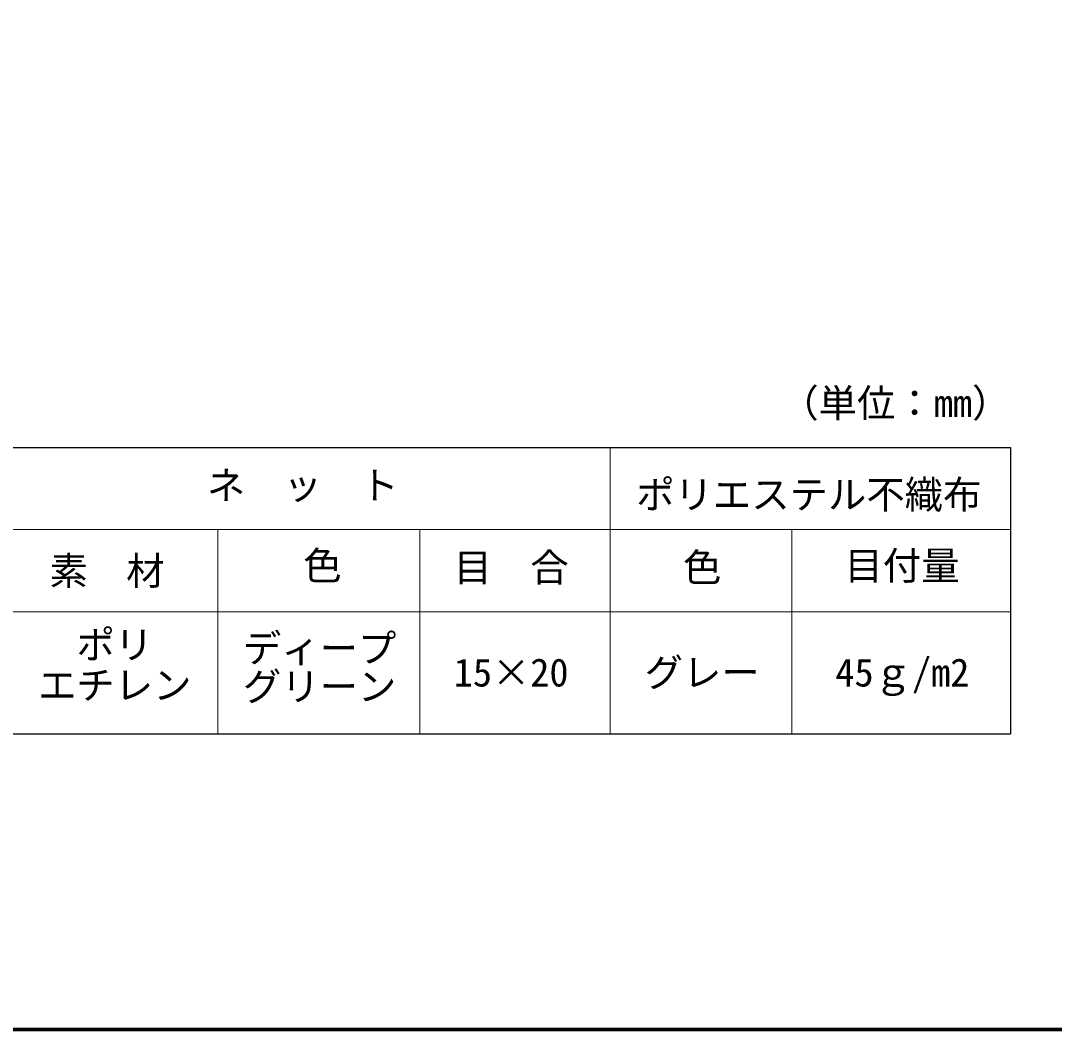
# Model space of a CAD drawing. Units: millimetres, scale not verified. Extents: x 200 to 8200, y 200 to 5838.
# Drawn here: x 2435 to 4321, y 200 to 2042 of the extents above; entities that cross this region are included whole.
import ezdxf
from ezdxf.enums import TextEntityAlignment as Align

# ---------------------------------------------------------------- set-up
doc = ezdxf.new("R2010")
doc.units = ezdxf.units.MM
doc.header["$LTSCALE"] = 20
for name, color, linetype, lineweight in [('C-MTR-FRAM', 5, 'Continuous', 25), ('C-MTR-LINE', 5, 'Continuous', 13), ('C-TTL', 2, 'Continuous', 70)]:
    doc.layers.add(name, color=color, linetype=linetype, lineweight=lineweight)
doc.layers.add('C-MTR-TXT', color=5, linetype='Continuous')
doc.styles.add('ＭＳ ゴシック', font='')
doc.styles.get('ＭＳ ゴシック').set_extended_font_data('MS Gothic')

msp = doc.modelspace()

# ---------------------------------------------------------------- linework, layer by layer
at = {"layer": 'C-MTR-FRAM'}
for p, q in [((635.74, 1262.4), (4241.45, 1262.4)), ((4241.45, 1262.4), (4241.45, 739.4)), ((636.56, 739.4), (4241.45, 739.4))]:
    msp.add_line(p, q, dxfattribs=at)
at = {"layer": 'C-MTR-LINE'}
for p, q in [((3511.13, 1262.4), (3511.13, 739.4)), ((1746.72, 1112.4), (4241.45, 1112.4)), ((2794.94, 1112.4), (2794.94, 739.4)), ((3163.29, 1112.4), (3163.29, 739.4)), ((3842.22, 1112.4), (3842.22, 739.4)), ((636.56, 962.4), (4241.45, 962.4))]:
    msp.add_line(p, q, dxfattribs=at)
at = {"layer": 'C-TTL'}
msp.add_lwpolyline([(200, 200), (8200, 200), (8200, 5740), (200, 5740)], close=True, dxfattribs=at)

# ---------------------------------------------------------------- texts
at = {"layer": 'C-MTR-TXT', "style": 'ＭＳ ゴシック'}
msp.add_text('（単位：mm）', height=51.32, dxfattribs=at).set_placement((3821.45, 1302.4), align=Align.BOTTOM_LEFT)
for s, p in [('ネ\u3000ッ\u3000ト', (2949.8, 1152.4)), ('色', (2985.84, 1005.54)), ('目\u3000合', (3330.16, 1002.4)), ('色', (3678.79, 1002.4)), ('目付量', (4043.6, 1005.54)), ('ポリ', (2606.89, 861.4)), ('エチレン', (2606.89, 787.4))]:
    msp.add_text(s, height=51.32, dxfattribs=at).set_placement(p, align=Align.BOTTOM_CENTER)
for s, p in [('ポリエステル不織布', (3873.42, 1176.47)), ('素\u3000材', (2592.69, 1037.19)), ('15×20', (3330.16, 851.59)), ('グレー', (3678.79, 851.59)), ('45ｇ/m2', (4044.08, 851.59))]:
    msp.add_text(s, height=51.32, dxfattribs=at).set_placement(p, align=Align.MIDDLE_CENTER)
for s, p in [('ディープ', (2840.64, 921.59)), ('グリーン', (2840.64, 851.59))]:
    msp.add_text(s, height=51.32, dxfattribs=at).set_placement(p, align=Align.TOP_LEFT)

doc.saveas('drawing.dxf')
